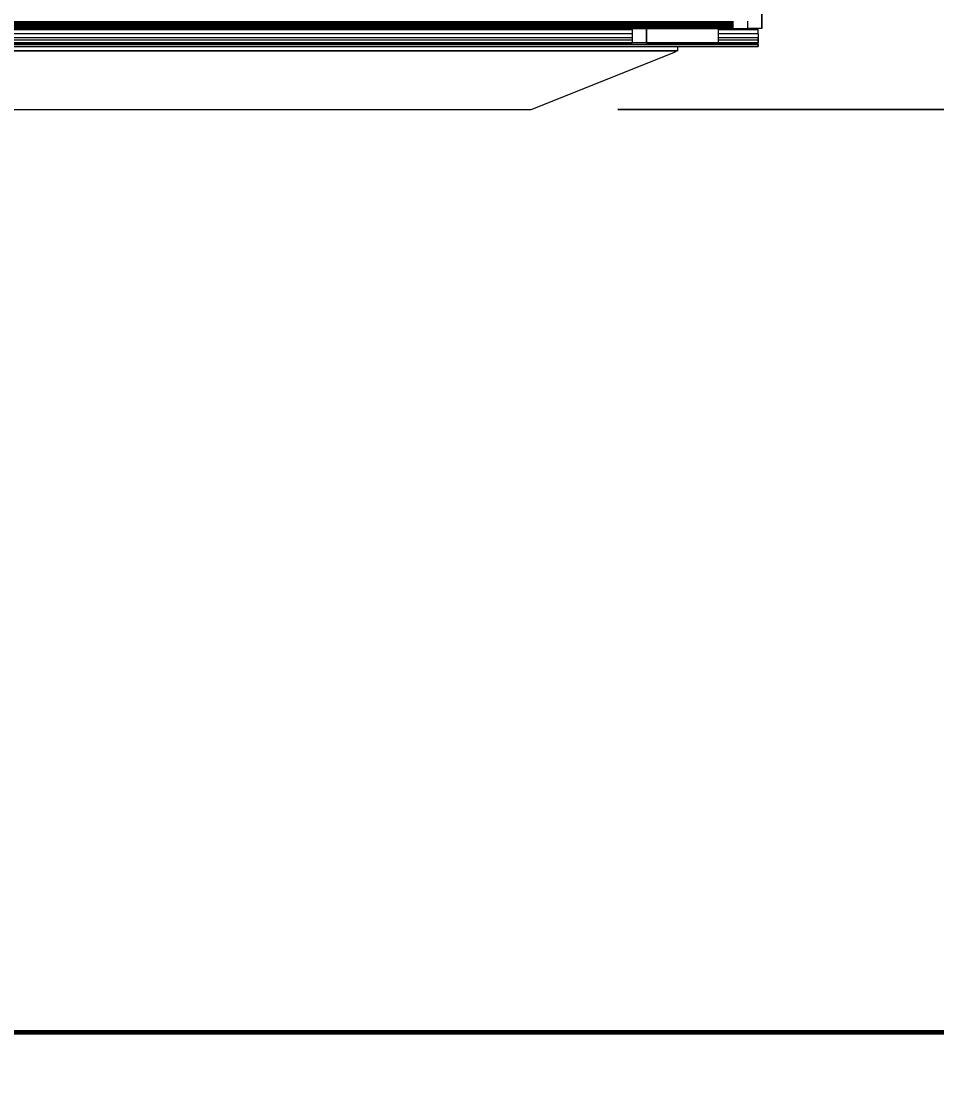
# Model space of a CAD drawing. Header units: inches. Extents: x -827 to 154, y -802 to 207.
# Drawn here: x -90.09 to -58.33, y -229.22 to -192.41 of the extents above; entities that cross this region are included whole.
import ezdxf

# ---------------------------------------------------------------- set-up
doc = ezdxf.new("R2010")
doc.units = ezdxf.units.IN
doc.header["$MEASUREMENT"] = 0
for name, color, linetype, lineweight in [('A-ANNO-DIMS', 211, 'Continuous', 9), ('A-ANNO-DIMS-48', 211, 'Continuous', 9), ('A-WALL', 113, 'Continuous', 18), ('Layer0', 7, 'Continuous', 9), ('Shop_Sabre_RC-8_CNC_Router_skp', 8, 'Continuous', 9)]:
    doc.layers.add(name, color=color, linetype=linetype, lineweight=lineweight)
doc.styles.add('Arial', font='arial.ttf', dxfattribs={"height": 4.5})
doc.dimstyles.new('Linear_-_3_32__Arial', dxfattribs={"dimscale": 12, "dimtxt": 4.591167, "dimasz": 0.5, "dimexe": 0.375, "dimexo": 0.25, "dimgap": 0.25, "dimtad": 1, "dimdec": 5, "dimrnd": 0.03125, "dimzin": 1, "dimdsep": 46, "dimlunit": 4, "dimtxsty": 'Arial', "dimblk1": 'OBLIQUE', "dimblk2": 'OBLIQUE', "dimsah": 1, "dimcen": 0.09, "dimdle": 0.375, "dimazin": 0, "dimtfac": 1, "dimtdec": 4, "dimtix": 1, "dimtmove": 0, "dimatfit": 3, "dimfxl": 1, "dimtvp": 1, "dimtfill": 1, "dimfrac": 2, "dimtolj": 1, "dimtzin": 0, "dimarcsym": 2})

# ---------------------------------------------------------------- blocks, each defined once
blk = doc.blocks.new('Shop_Sabre_RC-8_CNC_Router_skp_163-402902-Level 1')
at = {"layer": 'Layer0'}
for p, q in [((0.3125, 60), (0.3125, 0)), ((0.3125, 60), (0.8125, 60)), ((0.3125, 60), (0.8125, 60)), ((0.3125, 0), (0.3125, 60)), ((0.8125, 59.75), (0.8125, 60)), ((0.8125, 59.75), (0.8125, 60))]:
    blk.add_line(p, q, dxfattribs=at)
blk = doc.blocks.new('Shop_Sabre_RC-8_CNC_Router_skp_151-402890-Level 1')
at = {"layer": 'Layer0'}
for p, q in [((1.5, 60.5), (1.5, 60)), ((1.5, 60.5), (4, 60.5)), ((4, 60.5), (1.5, 60.5)), ((1.5, 60.5), (1.5, 60)), ((4, 60), (4, 60.5)), ((4, 60.5), (4.5, 60.5)), ((4, 60.5), (4, 60)), ((4, 60.5), (4.5, 60.5)), ((4.5, 60), (4.5, 60.5)), ((4.5, 60), (4.5, 60.5)), ((4, 60), (1.5, 60)), ((4, 60), (1.5, 60))]:
    blk.add_line(p, q, dxfattribs=at)
blk = doc.blocks.new('Shop_Sabre_RC-8_CNC_Router_skp_148-402887-Level 1')
at = {"layer": 'Layer0'}
for p, q in [((100.438, 0), (105.438, 2)), ((100.438, 0), (105.438, 2)), ((105.438, 2), (105.438, 2.031)), ((105.438, 2), (105.438, 2.031)), ((58.188, 0), (100.438, 0)), ((58.188, 0), (100.438, 0))]:
    blk.add_line(p, q, dxfattribs=at)
blk = doc.blocks.new('Shop_Sabre_RC-8_CNC_Router_skp_111-402850-Level 1')
at = {"layer": 'Layer0'}
for p, q in [((105.078, 0), (62.625, 0)), ((62.625, 0), (105.078, 0)), ((105.078, 0.156), (105.078, 0)), ((105.078, 0.156), (105.078, 0))]:
    blk.add_line(p, q, dxfattribs=at)
blk = doc.blocks.new('Shop_Sabre_RC-8_CNC_Router_skp_108-402847-Level 1')
at = {"layer": 'Layer0'}
for p, q in [((0, 0.625), (0, 0.562)), ((0, 0.625), (45.25, 0.625)), ((45.25, 0.625), (0, 0.625)), ((0, 0.562), (0, 0.625)), ((0, 0.562), (0, 0.5)), ((0, 0.562), (45.614, 0.562)), ((0, 0.562), (0, 0.5)), ((0, 0.562), (45.614, 0.562)), ((0, 0.5), (0, 0.409)), ((1.375, 0.5), (0, 0.5)), ((0, 0.5), (1.375, 0.5)), ((0, 0.409), (0, 0.5)), ((0, 0.312), (0, 0.409)), ((0, 0.409), (1.375, 0.409)), ((0, 0.409), (0, 0.312)), ((0, 0.409), (1.375, 0.409)), ((46, 0.5), (4.375, 0.5)), ((4.375, 0.5), (46, 0.5)), ((4.375, 0.409), (46, 0.409)), ((4.375, 0.409), (46, 0.409)), ((0, 0.188), (0, 0.312)), ((1.375, 0.312), (0, 0.312)), ((1.375, 0.312), (0, 0.312)), ((0, 0.188), (0, 0.312)), ((0, 0.188), (0, 0.031)), ((0, 0.188), (0, 0.031)), ((0, 0.188), (1.375, 0.188)), ((0, 0.188), (1.375, 0.188)), ((0, 0.031), (0, 0)), ((1.375, 0.031), (0, 0.031)), ((0, 0.031), (1.375, 0.031)), ((0, 0.031), (0, 0)), ((52.875, 0.312), (4.375, 0.312)), ((52.875, 0.312), (4.375, 0.312)), ((4.375, 0.188), (52.875, 0.188)), ((4.375, 0.188), (52.875, 0.188)), ((52.875, 0.031), (4.375, 0.031)), ((4.375, 0.031), (52.875, 0.031))]:
    blk.add_line(p, q, dxfattribs=at)
blk = doc.blocks.new('Shop_Sabre_RC-8_CNC_Router_skp_16-402755-Level 1')
at = {"layer": 'Layer0'}
for p, q in [((53, 60), (1, 60)), ((53, 60), (1, 60)), ((1, 59.997), (53, 59.997)), ((1, 59.997), (53, 59.997)), ((53, 59.989), (1, 59.989)), ((53, 59.989), (1, 59.989)), ((1, 59.976), (53, 59.976)), ((1, 59.976), (53, 59.976)), ((53, 59.958), (1, 59.958)), ((53, 59.958), (1, 59.958)), ((1, 59.935), (53, 59.935)), ((53, 59.935), (1, 59.935)), ((1, 59.908), (53, 59.908)), ((53, 59.908), (1, 59.908)), ((1, 59.878), (53, 59.878)), ((53, 59.878), (1, 59.878)), ((53, 59.844), (1, 59.844)), ((1, 59.844), (53, 59.844)), ((53, 59.807), (1, 59.807)), ((1, 59.807), (53, 59.807)), ((53, 59.768), (1, 59.768)), ((1, 59.768), (53, 59.768))]:
    blk.add_line(p, q, dxfattribs=at)
blk = doc.blocks.new('Shop_Sabre_RC-8_CNC_Router_skp_14-402753-Level 1')
at = {"layer": 'Layer0'}
for p, q in [((109.625, 0.5), (109.625, 0.75)), ((109.625, 0.5), (109.625, 0.75)), ((110.125, 0.75), (110.125, 0.5)), ((110.125, 0.75), (110.125, 0.5)), ((109.625, 0.5), (110.125, 0.5)), ((109.625, 0.5), (110.125, 0.5))]:
    blk.add_line(p, q, dxfattribs=at)
blk = doc.blocks.new('Shop_Sabre_RC-8_CNC_Router_skp_13-402752-Level 1')
at = {"rotation": 180}
blk.add_blockref('Shop_Sabre_RC-8_CNC_Router_skp_14-402753-Level 1', (110.625, 60.5), dxfattribs=at)
blk.add_blockref('Shop_Sabre_RC-8_CNC_Router_skp_16-402755-Level 1', (0, 0))
blk = doc.blocks.new('Shop_Sabre_RC-8_CNC_Router_skp_1-402740-Level 1')
at = {"rotation": 180}
blk.add_blockref('Shop_Sabre_RC-8_CNC_Router_skp_148-402887-Level 1', (108.438, 62.812), dxfattribs=at)
at = {"zscale": -1, "rotation": 180}
blk.add_blockref('Shop_Sabre_RC-8_CNC_Router_skp_111-402850-Level 1', (108, 60.781), dxfattribs=at)
for name, p in [('Shop_Sabre_RC-8_CNC_Router_skp_108-402847-Level 1', (0.125, 60)), ('Shop_Sabre_RC-8_CNC_Router_skp_151-402890-Level 1', (0, 0)), ('Shop_Sabre_RC-8_CNC_Router_skp_13-402752-Level 1', (0, 0)), ('Shop_Sabre_RC-8_CNC_Router_skp_163-402902-Level 1', (-0.312, 0))]:
    blk.add_blockref(name, p)
blk = doc.blocks.new('Shop_Sabre_RC-8_CNC_Router_skp-402726-Level 1')
blk.add_blockref('Shop_Sabre_RC-8_CNC_Router_skp_1-402740-Level 1', (0, 0))
blk = doc.blocks.new('DIMBLOCK4-Level 1')
at = {"layer": 'A-ANNO-DIMS-48'}
for p, q in [((-41.511, -235.976), (-41.511, -190.976)), ((-69.396, -195.476), (-37.011, -195.476)), ((-41.511, -195.476), (-69.396, -195.476)), ((-42.754, -231.476), (-37.011, -231.476)), ((-41.511, -231.476), (-42.754, -231.476))]:
    blk.add_line(p, q, dxfattribs=at)
at = {"layer": 'A-ANNO-DIMS-48', "lineweight": 50}
for p, q in [((-41.511, -195.476), (-44.511, -192.476)), ((-41.511, -195.476), (-38.511, -198.476)), ((-41.511, -231.476), (-44.511, -228.476)), ((-41.511, -231.476), (-38.511, -234.476))]:
    blk.add_line(p, q, dxfattribs=at)
at = {"layer": 'A-ANNO-DIMS-48', "color": 0, "insert": (-50.353, -221.493), "char_height": 4.5, "width": 19.24052, "attachment_point": 1, "rotation": 90, "line_spacing_factor": 0.941778, "style": 'Arial', "bg_fill": 3, "box_fill_scale": 1.25, "bg_fill_color": 256, "bg_fill_true_color": 13158600, "bg_fill_transparency": 0}
blk.add_mtext('3\' - 0"', dxfattribs=at)
blk = doc.blocks.new('_Oblique')
at = {"color": 0, "linetype": 'ByBlock', "lineweight": -2}
blk.add_line((-0.5, -0.5), (0.5, 0.5), dxfattribs=at)

msp = doc.modelspace()

# ---------------------------------------------------------------- linework, layer by layer
at = {"layer": 'A-WALL', "lineweight": 60}
msp.add_line((39.104386, -227.476424), (-200.895614, -227.476424), dxfattribs=at)

# ---------------------------------------------------------------- block references
at = {"layer": 'Shop_Sabre_RC-8_CNC_Router_skp', "color": 7, "rotation": 180}
msp.add_blockref('Shop_Sabre_RC-8_CNC_Router_skp-402726-Level 1', (-64.395614, -132.663924), dxfattribs=at)

# ---------------------------------------------------------------- next in the draw order: dimensions: what is measured, and where the dimension line sits
at = {"layer": 'A-ANNO-DIMS'}
dim = msp.add_linear_dim(base=(-41.511425, -195.476424), p1=(-45.754066, -231.476424), p2=(-72.395614, -195.476424), angle=90, dimstyle='Linear_-_3_32__Arial', override={"dimpost": '<>', "dimfxl": 44.785847}, dxfattribs=at)
dim.commit()
dim.dimension.update_dxf_attribs({"geometry": 'DIMBLOCK4-Level 1', "text_midpoint": (-46.810538, -213.476424)})

doc.saveas('drawing.dxf')
